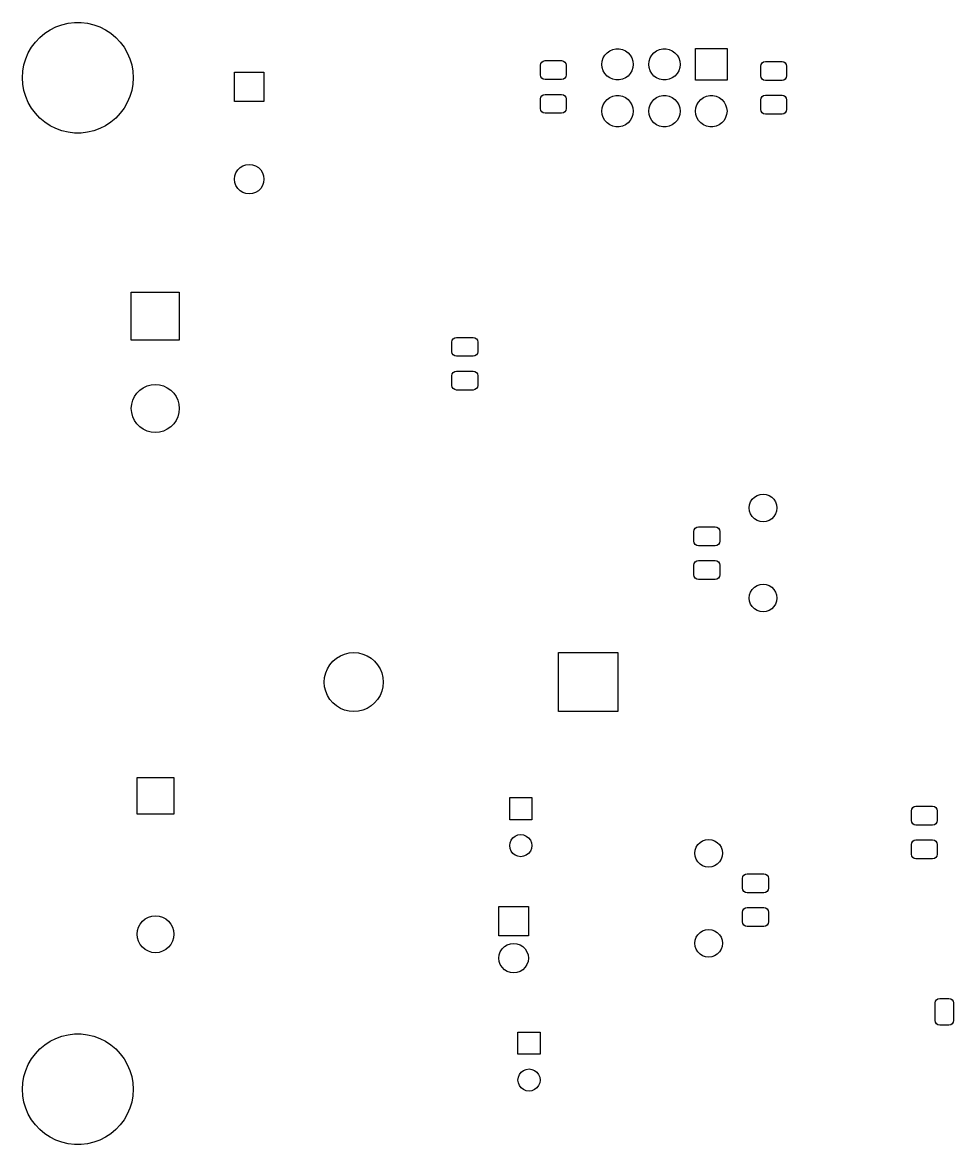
# Model space of a CAD drawing. Extents: x 44 to 145, y -86 to -26.
# Drawn here: x 44.1 to 94.5, y -86.4 to -25.6 of the extents above; entities that cross this region are included whole.
import ezdxf

# ---------------------------------------------------------------- set-up
doc = ezdxf.new("R2010")
doc.units = 0
doc.layers.add('BLACK', color=7, linetype='CONTINUOUS')

msp = doc.modelspace()

# ---------------------------------------------------------------- linework, layer by layer
at = {"layer": 'BLACK', "linetype": 'CONTINUOUS'}
for p, q in [((45.308524, -26.19363), (45.6, -26.001924)), ((45.6, -26.001924), (45.911761, -25.845352)), ((45.911761, -25.845352), (46.23959, -25.726031)), ((46.23959, -25.726031), (46.579055, -25.645577)), ((46.579055, -25.645577), (46.925566, -25.605076)), ((46.925566, -25.605076), (47.274434, -25.605076)), ((47.274434, -25.605076), (47.620945, -25.645577)), ((47.620945, -25.645577), (47.96041, -25.726031)), ((47.96041, -25.726031), (48.288239, -25.845352)), ((48.288239, -25.845352), (48.6, -26.001924)), ((48.6, -26.001924), (48.891476, -26.19363)), ((44.593537, -26.951473), (44.801867, -26.671637)), ((44.801867, -26.671637), (45.041275, -26.417879)), ((45.041275, -26.417879), (45.308524, -26.19363)), ((48.891476, -26.19363), (49.158725, -26.417879)), ((49.158725, -26.417879), (49.398133, -26.671637)), ((49.398133, -26.671637), (49.606463, -26.951473)), ((44.280922, -27.57394), (44.419102, -27.253602)), ((44.419102, -27.253602), (44.593537, -26.951473)), ((49.606463, -26.951473), (49.780898, -27.253602)), ((49.780898, -27.253602), (49.919078, -27.57394)), ((75.657336, -27.375383), (75.776239, -27.243327)), ((75.776239, -27.243327), (75.92, -27.138878)), ((75.92, -27.138878), (76.082336, -27.066602)), ((76.082336, -27.066602), (76.256151, -27.029656)), ((76.256151, -27.029656), (76.433849, -27.029656)), ((76.433849, -27.029656), (76.607664, -27.066602)), ((76.607664, -27.066602), (76.77, -27.138878)), ((76.77, -27.138878), (76.913761, -27.243327)), ((76.913761, -27.243327), (77.032664, -27.375383)), ((78.197336, -27.375383), (78.316239, -27.243327)), ((78.316239, -27.243327), (78.46, -27.138878)), ((78.46, -27.138878), (78.622336, -27.066602)), ((78.622336, -27.066602), (78.796151, -27.029656)), ((78.796151, -27.029656), (78.973849, -27.029656)), ((78.973849, -27.029656), (79.147664, -27.066602)), ((79.147664, -27.066602), (79.31, -27.138878)), ((79.31, -27.138878), (79.453761, -27.243327)), ((79.453761, -27.243327), (79.572664, -27.375383)), ((80.575, -28.725), (80.575, -27.025)), ((80.575, -27.025), (82.275, -27.025)), ((82.275, -27.025), (82.275, -28.725)), ((44.120285, -28.251721), (44.180865, -27.908152)), ((44.180865, -27.908152), (44.280922, -27.57394)), ((49.919078, -27.57394), (50.019135, -27.908152)), ((50.019135, -27.908152), (50.079715, -28.251721)), ((72.1648, -27.925), (72.18383, -27.829329)), ((72.1648, -28.45), (72.1648, -27.925)), ((72.18383, -27.829329), (72.238023, -27.748223)), ((72.238023, -27.748223), (72.319129, -27.69403)), ((72.319129, -27.69403), (72.4148, -27.675)), ((72.4148, -27.675), (73.3148, -27.675)), ((73.3148, -27.675), (73.410471, -27.69403)), ((73.410471, -27.69403), (73.491577, -27.748223)), ((73.491577, -27.748223), (73.54577, -27.829329)), ((73.54577, -27.829329), (73.5648, -27.925)), ((73.5648, -27.925), (73.5648, -28.45)), ((75.495, -27.875), (75.513575, -27.698275)), ((75.513575, -28.051725), (75.495, -27.875)), ((75.513575, -27.698275), (75.568486, -27.529274)), ((75.568486, -27.529274), (75.657336, -27.375383)), ((77.032664, -27.375383), (77.121514, -27.529274)), ((77.121514, -27.529274), (77.176425, -27.698275)), ((77.176425, -27.698275), (77.195, -27.875)), ((77.195, -27.875), (77.176425, -28.051725)), ((78.035, -27.875), (78.053575, -27.698275)), ((78.053575, -28.051725), (78.035, -27.875)), ((78.053575, -27.698275), (78.108486, -27.529274)), ((78.108486, -27.529274), (78.197336, -27.375383)), ((79.572664, -27.375383), (79.661514, -27.529274)), ((79.661514, -27.529274), (79.716425, -27.698275)), ((79.716425, -27.698275), (79.735, -27.875)), ((79.735, -27.875), (79.716425, -28.051725)), ((84.1064, -27.975), (84.12543, -27.879329)), ((84.12543, -27.879329), (84.179623, -27.798223)), ((84.179623, -27.798223), (84.260729, -27.74403)), ((84.260729, -27.74403), (84.3564, -27.725)), ((84.3564, -27.725), (85.2564, -27.725)), ((85.2564, -27.725), (85.352071, -27.74403)), ((85.352071, -27.74403), (85.433177, -27.798223)), ((85.433177, -27.798223), (85.48737, -27.879329)), ((85.48737, -27.879329), (85.5064, -27.975)), ((44.1, -28.6), (44.120285, -28.251721)), ((50.079715, -28.251721), (50.1, -28.6)), ((55.588, -29.893349), (55.588, -28.293349)), ((55.588, -28.293349), (57.188, -28.293349)), ((57.188, -28.293349), (57.188, -29.893349)), ((72.18383, -28.545671), (72.1648, -28.45)), ((72.238023, -28.626777), (72.18383, -28.545671)), ((73.54577, -28.545671), (73.491577, -28.626777)), ((73.5648, -28.45), (73.54577, -28.545671)), ((75.568486, -28.220726), (75.513575, -28.051725)), ((75.657336, -28.374617), (75.568486, -28.220726)), ((75.776239, -28.506673), (75.657336, -28.374617)), ((75.92, -28.611122), (75.776239, -28.506673)), ((76.913761, -28.506673), (76.77, -28.611122)), ((77.032664, -28.374617), (76.913761, -28.506673)), ((77.121514, -28.220726), (77.032664, -28.374617)), ((77.176425, -28.051725), (77.121514, -28.220726)), ((78.108486, -28.220726), (78.053575, -28.051725)), ((78.197336, -28.374617), (78.108486, -28.220726)), ((78.316239, -28.506673), (78.197336, -28.374617)), ((78.46, -28.611122), (78.316239, -28.506673)), ((79.453761, -28.506673), (79.31, -28.611122)), ((79.572664, -28.374617), (79.453761, -28.506673)), ((79.661514, -28.220726), (79.572664, -28.374617)), ((79.716425, -28.051725), (79.661514, -28.220726)), ((84.1064, -28.5), (84.1064, -27.975)), ((84.12543, -28.595671), (84.1064, -28.5)), ((85.5064, -28.5), (85.48737, -28.595671)), ((85.5064, -27.975), (85.5064, -28.5)), ((44.120285, -28.948279), (44.1, -28.6)), ((44.180865, -29.291848), (44.120285, -28.948279)), ((50.079715, -28.948279), (50.019135, -29.291848)), ((50.1, -28.6), (50.079715, -28.948279)), ((72.319129, -28.68097), (72.238023, -28.626777)), ((72.4148, -28.7), (72.319129, -28.68097)), ((73.3148, -28.7), (72.4148, -28.7)), ((73.410471, -28.68097), (73.3148, -28.7)), ((73.491577, -28.626777), (73.410471, -28.68097)), ((76.082336, -28.683398), (75.92, -28.611122)), ((76.256151, -28.720344), (76.082336, -28.683398)), ((76.433849, -28.720344), (76.256151, -28.720344)), ((76.607664, -28.683398), (76.433849, -28.720344)), ((76.77, -28.611122), (76.607664, -28.683398)), ((78.622336, -28.683398), (78.46, -28.611122)), ((78.796151, -28.720344), (78.622336, -28.683398)), ((78.973849, -28.720344), (78.796151, -28.720344)), ((79.147664, -28.683398), (78.973849, -28.720344)), ((79.31, -28.611122), (79.147664, -28.683398)), ((82.275, -28.725), (80.575, -28.725)), ((84.179623, -28.676777), (84.12543, -28.595671)), ((84.260729, -28.73097), (84.179623, -28.676777)), ((84.3564, -28.75), (84.260729, -28.73097)), ((85.2564, -28.75), (84.3564, -28.75)), ((85.352071, -28.73097), (85.2564, -28.75)), ((85.433177, -28.676777), (85.352071, -28.73097)), ((85.48737, -28.595671), (85.433177, -28.676777)), ((44.280922, -29.62606), (44.180865, -29.291848)), ((44.419102, -29.946398), (44.280922, -29.62606)), ((49.919078, -29.62606), (49.780898, -29.946398)), ((50.019135, -29.291848), (49.919078, -29.62606)), ((72.1648, -29.75), (72.18383, -29.654329)), ((72.1648, -30.275), (72.1648, -29.75)), ((72.18383, -29.654329), (72.238023, -29.573223)), ((72.238023, -29.573223), (72.319129, -29.51903)), ((72.319129, -29.51903), (72.4148, -29.5)), ((72.4148, -29.5), (73.3148, -29.5)), ((73.3148, -29.5), (73.410471, -29.51903)), ((73.410471, -29.51903), (73.491577, -29.573223)), ((73.491577, -29.573223), (73.54577, -29.654329)), ((73.54577, -29.654329), (73.5648, -29.75)), ((73.5648, -29.75), (73.5648, -30.275)), ((75.657336, -29.915383), (75.776239, -29.783327)), ((75.776239, -29.783327), (75.92, -29.678878)), ((75.92, -29.678878), (76.082336, -29.606602)), ((76.082336, -29.606602), (76.256151, -29.569656)), ((76.256151, -29.569656), (76.433849, -29.569656)), ((76.433849, -29.569656), (76.607664, -29.606602)), ((76.607664, -29.606602), (76.77, -29.678878)), ((76.77, -29.678878), (76.913761, -29.783327)), ((76.913761, -29.783327), (77.032664, -29.915383)), ((78.197336, -29.915383), (78.316239, -29.783327)), ((78.316239, -29.783327), (78.46, -29.678878)), ((78.46, -29.678878), (78.622336, -29.606602)), ((78.622336, -29.606602), (78.796151, -29.569656)), ((78.796151, -29.569656), (78.973849, -29.569656)), ((78.973849, -29.569656), (79.147664, -29.606602)), ((79.147664, -29.606602), (79.31, -29.678878)), ((79.31, -29.678878), (79.453761, -29.783327)), ((79.453761, -29.783327), (79.572664, -29.915383)), ((80.737336, -29.915383), (80.856239, -29.783327)), ((80.856239, -29.783327), (81, -29.678878)), ((81, -29.678878), (81.162336, -29.606602)), ((81.162336, -29.606602), (81.336151, -29.569656)), ((81.336151, -29.569656), (81.513849, -29.569656)), ((81.513849, -29.569656), (81.687664, -29.606602)), ((81.687664, -29.606602), (81.85, -29.678878)), ((81.85, -29.678878), (81.993761, -29.783327)), ((81.993761, -29.783327), (82.112664, -29.915383)), ((84.1064, -29.8), (84.12543, -29.704329)), ((84.12543, -29.704329), (84.179623, -29.623223)), ((84.179623, -29.623223), (84.260729, -29.56903)), ((84.260729, -29.56903), (84.3564, -29.55)), ((84.3564, -29.55), (85.2564, -29.55)), ((85.2564, -29.55), (85.352071, -29.56903)), ((85.352071, -29.56903), (85.433177, -29.623223)), ((85.433177, -29.623223), (85.48737, -29.704329)), ((85.48737, -29.704329), (85.5064, -29.8)), ((44.593537, -30.248527), (44.419102, -29.946398)), ((44.801867, -30.528363), (44.593537, -30.248527)), ((49.606463, -30.248527), (49.398133, -30.528363)), ((49.780898, -29.946398), (49.606463, -30.248527)), ((57.188, -29.893349), (55.588, -29.893349)), ((72.18383, -30.370671), (72.1648, -30.275)), ((72.238023, -30.451777), (72.18383, -30.370671)), ((73.54577, -30.370671), (73.491577, -30.451777)), ((73.5648, -30.275), (73.54577, -30.370671)), ((75.495, -30.415), (75.513575, -30.238275)), ((75.513575, -30.238275), (75.568486, -30.069274)), ((75.568486, -30.069274), (75.657336, -29.915383)), ((77.032664, -29.915383), (77.121514, -30.069274)), ((77.121514, -30.069274), (77.176425, -30.238275)), ((77.176425, -30.238275), (77.195, -30.415)), ((78.035, -30.415), (78.053575, -30.238275)), ((78.053575, -30.238275), (78.108486, -30.069274)), ((78.108486, -30.069274), (78.197336, -29.915383)), ((79.572664, -29.915383), (79.661514, -30.069274)), ((79.661514, -30.069274), (79.716425, -30.238275)), ((79.716425, -30.238275), (79.735, -30.415)), ((80.575, -30.415), (80.593575, -30.238275)), ((80.593575, -30.238275), (80.648486, -30.069274)), ((80.648486, -30.069274), (80.737336, -29.915383)), ((82.112664, -29.915383), (82.201514, -30.069274)), ((82.201514, -30.069274), (82.256425, -30.238275)), ((82.256425, -30.238275), (82.275, -30.415)), ((84.1064, -30.325), (84.1064, -29.8)), ((84.12543, -30.420671), (84.1064, -30.325)), ((85.5064, -30.325), (85.48737, -30.420671)), ((85.5064, -29.8), (85.5064, -30.325)), ((45.041275, -30.782121), (44.801867, -30.528363)), ((45.308524, -31.00637), (45.041275, -30.782121)), ((49.158725, -30.782121), (48.891476, -31.00637)), ((49.398133, -30.528363), (49.158725, -30.782121)), ((72.319129, -30.50597), (72.238023, -30.451777)), ((72.4148, -30.525), (72.319129, -30.50597)), ((73.3148, -30.525), (72.4148, -30.525)), ((73.410471, -30.50597), (73.3148, -30.525)), ((73.491577, -30.451777), (73.410471, -30.50597)), ((75.513575, -30.591725), (75.495, -30.415)), ((75.568486, -30.760726), (75.513575, -30.591725)), ((75.657336, -30.914617), (75.568486, -30.760726)), ((75.776239, -31.046673), (75.657336, -30.914617)), ((77.032664, -30.914617), (76.913761, -31.046673)), ((77.121514, -30.760726), (77.032664, -30.914617)), ((77.176425, -30.591725), (77.121514, -30.760726)), ((77.195, -30.415), (77.176425, -30.591725)), ((78.053575, -30.591725), (78.035, -30.415)), ((78.108486, -30.760726), (78.053575, -30.591725)), ((78.197336, -30.914617), (78.108486, -30.760726)), ((78.316239, -31.046673), (78.197336, -30.914617)), ((79.572664, -30.914617), (79.453761, -31.046673)), ((79.661514, -30.760726), (79.572664, -30.914617)), ((79.716425, -30.591725), (79.661514, -30.760726)), ((79.735, -30.415), (79.716425, -30.591725)), ((80.593575, -30.591725), (80.575, -30.415)), ((80.648486, -30.760726), (80.593575, -30.591725)), ((80.737336, -30.914617), (80.648486, -30.760726)), ((80.856239, -31.046673), (80.737336, -30.914617)), ((82.112664, -30.914617), (81.993761, -31.046673)), ((82.201514, -30.760726), (82.112664, -30.914617)), ((82.256425, -30.591725), (82.201514, -30.760726)), ((82.275, -30.415), (82.256425, -30.591725)), ((84.179623, -30.501777), (84.12543, -30.420671)), ((84.260729, -30.55597), (84.179623, -30.501777)), ((84.3564, -30.575), (84.260729, -30.55597)), ((85.2564, -30.575), (84.3564, -30.575)), ((85.352071, -30.55597), (85.2564, -30.575)), ((85.433177, -30.501777), (85.352071, -30.55597)), ((85.48737, -30.420671), (85.433177, -30.501777)), ((45.6, -31.198076), (45.308524, -31.00637)), ((45.911761, -31.354648), (45.6, -31.198076)), ((46.23959, -31.473969), (45.911761, -31.354648)), ((46.579055, -31.554423), (46.23959, -31.473969)), ((46.925566, -31.594924), (46.579055, -31.554423)), ((47.274434, -31.594924), (46.925566, -31.594924)), ((47.620945, -31.554423), (47.274434, -31.594924)), ((47.96041, -31.473969), (47.620945, -31.554423)), ((48.288239, -31.354648), (47.96041, -31.473969)), ((48.6, -31.198076), (48.288239, -31.354648)), ((48.891476, -31.00637), (48.6, -31.198076)), ((75.92, -31.151122), (75.776239, -31.046673)), ((76.082336, -31.223398), (75.92, -31.151122)), ((76.256151, -31.260344), (76.082336, -31.223398)), ((76.433849, -31.260344), (76.256151, -31.260344)), ((76.607664, -31.223398), (76.433849, -31.260344)), ((76.77, -31.151122), (76.607664, -31.223398)), ((76.913761, -31.046673), (76.77, -31.151122)), ((78.46, -31.151122), (78.316239, -31.046673)), ((78.622336, -31.223398), (78.46, -31.151122)), ((78.796151, -31.260344), (78.622336, -31.223398)), ((78.973849, -31.260344), (78.796151, -31.260344)), ((79.147664, -31.223398), (78.973849, -31.260344)), ((79.31, -31.151122), (79.147664, -31.223398)), ((79.453761, -31.046673), (79.31, -31.151122)), ((81, -31.151122), (80.856239, -31.046673)), ((81.162336, -31.223398), (81, -31.151122)), ((81.336151, -31.260344), (81.162336, -31.223398)), ((81.513849, -31.260344), (81.336151, -31.260344)), ((81.687664, -31.223398), (81.513849, -31.260344)), ((81.85, -31.151122), (81.687664, -31.223398)), ((81.993761, -31.046673), (81.85, -31.151122)), ((55.889208, -33.467884), (56.040893, -33.372574)), ((56.040893, -33.372574), (56.209983, -33.313407)), ((56.209983, -33.313407), (56.388, -33.293349)), ((56.388, -33.293349), (56.566017, -33.313407)), ((56.566017, -33.313407), (56.735107, -33.372574)), ((56.735107, -33.372574), (56.886792, -33.467884)), ((55.588, -34.093349), (55.608058, -33.915332)), ((55.608058, -33.915332), (55.667225, -33.746242)), ((55.667225, -33.746242), (55.762535, -33.594557)), ((55.762535, -33.594557), (55.889208, -33.467884)), ((56.886792, -33.467884), (57.013465, -33.594557)), ((57.013465, -33.594557), (57.108775, -33.746242)), ((57.108775, -33.746242), (57.167942, -33.915332)), ((57.167942, -33.915332), (57.188, -34.093349)), ((55.608058, -34.271366), (55.588, -34.093349)), ((55.667225, -34.440456), (55.608058, -34.271366)), ((55.762535, -34.592141), (55.667225, -34.440456)), ((55.889208, -34.718814), (55.762535, -34.592141)), ((57.013465, -34.592141), (56.886792, -34.718814)), ((57.108775, -34.440456), (57.013465, -34.592141)), ((57.167942, -34.271366), (57.108775, -34.440456)), ((57.188, -34.093349), (57.167942, -34.271366)), ((56.040893, -34.814124), (55.889208, -34.718814)), ((56.209983, -34.873291), (56.040893, -34.814124)), ((56.388, -34.893349), (56.209983, -34.873291)), ((56.566017, -34.873291), (56.388, -34.893349)), ((56.735107, -34.814124), (56.566017, -34.873291)), ((56.886792, -34.718814), (56.735107, -34.814124)), ((50, -42.818651), (50, -40.218651)), ((50, -40.218651), (52.6, -40.218651)), ((52.6, -40.218651), (52.6, -42.818651)), ((52.6, -42.818651), (50, -42.818651)), ((67.372, -42.9175), (67.39103, -42.821829)), ((67.372, -43.4425), (67.372, -42.9175)), ((67.39103, -42.821829), (67.445223, -42.740723)), ((67.445223, -42.740723), (67.526329, -42.68653)), ((67.526329, -42.68653), (67.622, -42.6675)), ((67.622, -42.6675), (68.522, -42.6675)), ((68.522, -42.6675), (68.617671, -42.68653)), ((68.617671, -42.68653), (68.698777, -42.740723)), ((68.698777, -42.740723), (68.75297, -42.821829)), ((68.75297, -42.821829), (68.772, -42.9175)), ((68.772, -42.9175), (68.772, -43.4425)), ((67.39103, -43.538171), (67.372, -43.4425)), ((67.445223, -43.619277), (67.39103, -43.538171)), ((67.526329, -43.67347), (67.445223, -43.619277)), ((67.622, -43.6925), (67.526329, -43.67347)), ((68.522, -43.6925), (67.622, -43.6925)), ((68.617671, -43.67347), (68.522, -43.6925)), ((68.698777, -43.619277), (68.617671, -43.67347)), ((68.75297, -43.538171), (68.698777, -43.619277)), ((68.772, -43.4425), (68.75297, -43.538171)), ((67.372, -44.7425), (67.39103, -44.646829)), ((67.372, -45.2675), (67.372, -44.7425)), ((67.39103, -44.646829), (67.445223, -44.565723)), ((67.445223, -44.565723), (67.526329, -44.51153)), ((67.526329, -44.51153), (67.622, -44.4925)), ((67.622, -44.4925), (68.522, -44.4925)), ((68.522, -44.4925), (68.617671, -44.51153)), ((68.617671, -44.51153), (68.698777, -44.565723)), ((68.698777, -44.565723), (68.75297, -44.646829)), ((68.75297, -44.646829), (68.772, -44.7425)), ((68.772, -44.7425), (68.772, -45.2675)), ((50.304142, -45.683027), (50.464376, -45.522793)), ((50.464376, -45.522793), (50.65, -45.392818)), ((50.65, -45.392818), (50.855374, -45.297051)), ((50.855374, -45.297051), (51.074257, -45.238401)), ((51.074257, -45.238401), (51.3, -45.218651)), ((51.3, -45.218651), (51.525743, -45.238401)), ((51.525743, -45.238401), (51.744626, -45.297051)), ((51.744626, -45.297051), (51.95, -45.392818)), ((51.95, -45.392818), (52.135624, -45.522793)), ((52.135624, -45.522793), (52.295858, -45.683027)), ((67.39103, -45.363171), (67.372, -45.2675)), ((67.445223, -45.444277), (67.39103, -45.363171)), ((67.526329, -45.49847), (67.445223, -45.444277)), ((67.622, -45.5175), (67.526329, -45.49847)), ((68.522, -45.5175), (67.622, -45.5175)), ((68.617671, -45.49847), (68.522, -45.5175)), ((68.698777, -45.444277), (68.617671, -45.49847)), ((68.75297, -45.363171), (68.698777, -45.444277)), ((68.772, -45.2675), (68.75297, -45.363171)), ((50.01975, -46.292908), (50.0784, -46.074025)), ((50.0784, -46.074025), (50.174167, -45.868651)), ((50.174167, -45.868651), (50.304142, -45.683027)), ((52.295858, -45.683027), (52.425833, -45.868651)), ((52.425833, -45.868651), (52.5216, -46.074025)), ((52.5216, -46.074025), (52.58025, -46.292908)), ((50, -46.518651), (50.01975, -46.292908)), ((50.01975, -46.744394), (50, -46.518651)), ((50.0784, -46.963277), (50.01975, -46.744394)), ((52.58025, -46.744394), (52.5216, -46.963277)), ((52.58025, -46.292908), (52.6, -46.518651)), ((52.6, -46.518651), (52.58025, -46.744394)), ((50.174167, -47.168651), (50.0784, -46.963277)), ((50.304142, -47.354275), (50.174167, -47.168651)), ((50.464376, -47.514509), (50.304142, -47.354275)), ((52.295858, -47.354275), (52.135624, -47.514509)), ((52.425833, -47.168651), (52.295858, -47.354275)), ((52.5216, -46.963277), (52.425833, -47.168651)), ((50.65, -47.644484), (50.464376, -47.514509)), ((50.855374, -47.740251), (50.65, -47.644484)), ((51.074257, -47.798901), (50.855374, -47.740251)), ((51.3, -47.818651), (51.074257, -47.798901)), ((51.525743, -47.798901), (51.3, -47.818651)), ((51.744626, -47.740251), (51.525743, -47.798901)), ((51.95, -47.644484), (51.744626, -47.740251)), ((52.135624, -47.514509), (51.95, -47.644484)), ((83.498304, -51.739109), (83.553773, -51.580587)), ((83.553773, -51.580587), (83.643126, -51.438383)), ((83.643126, -51.438383), (83.761883, -51.319626)), ((83.761883, -51.319626), (83.904087, -51.230273)), ((83.904087, -51.230273), (84.062609, -51.174804)), ((84.062609, -51.174804), (84.2295, -51.156)), ((84.2295, -51.156), (84.396391, -51.174804)), ((84.396391, -51.174804), (84.554913, -51.230273)), ((84.554913, -51.230273), (84.697117, -51.319626)), ((84.697117, -51.319626), (84.815874, -51.438383)), ((84.815874, -51.438383), (84.905227, -51.580587)), ((84.905227, -51.580587), (84.960696, -51.739109)), ((83.4795, -51.906), (83.498304, -51.739109)), ((83.498304, -52.072891), (83.4795, -51.906)), ((83.553773, -52.231413), (83.498304, -52.072891)), ((83.643126, -52.373617), (83.553773, -52.231413)), ((84.905227, -52.231413), (84.815874, -52.373617)), ((84.960696, -52.072891), (84.905227, -52.231413)), ((84.960696, -51.739109), (84.9795, -51.906)), ((84.9795, -51.906), (84.960696, -52.072891)), ((83.761883, -52.492374), (83.643126, -52.373617)), ((83.904087, -52.581727), (83.761883, -52.492374)), ((84.062609, -52.637196), (83.904087, -52.581727)), ((84.2295, -52.656), (84.062609, -52.637196)), ((84.396391, -52.637196), (84.2295, -52.656)), ((84.554913, -52.581727), (84.396391, -52.637196)), ((84.697117, -52.492374), (84.554913, -52.581727)), ((84.815874, -52.373617), (84.697117, -52.492374)), ((80.4815, -53.181), (80.50053, -53.085329)), ((80.4815, -53.706), (80.4815, -53.181)), ((80.50053, -53.085329), (80.554723, -53.004223)), ((80.554723, -53.004223), (80.635829, -52.95003)), ((80.635829, -52.95003), (80.7315, -52.931)), ((80.7315, -52.931), (81.6315, -52.931)), ((81.6315, -52.931), (81.727171, -52.95003)), ((81.727171, -52.95003), (81.808277, -53.004223)), ((81.808277, -53.004223), (81.86247, -53.085329)), ((81.86247, -53.085329), (81.8815, -53.181)), ((81.8815, -53.181), (81.8815, -53.706)), ((80.50053, -53.801671), (80.4815, -53.706)), ((80.554723, -53.882777), (80.50053, -53.801671)), ((80.635829, -53.93697), (80.554723, -53.882777)), ((80.7315, -53.956), (80.635829, -53.93697)), ((81.6315, -53.956), (80.7315, -53.956)), ((81.727171, -53.93697), (81.6315, -53.956)), ((81.808277, -53.882777), (81.727171, -53.93697)), ((81.86247, -53.801671), (81.808277, -53.882777)), ((81.8815, -53.706), (81.86247, -53.801671)), ((80.4815, -55.006), (80.50053, -54.910329)), ((80.4815, -55.531), (80.4815, -55.006)), ((80.50053, -54.910329), (80.554723, -54.829223)), ((80.554723, -54.829223), (80.635829, -54.77503)), ((80.635829, -54.77503), (80.7315, -54.756)), ((80.7315, -54.756), (81.6315, -54.756)), ((81.6315, -54.756), (81.727171, -54.77503)), ((81.727171, -54.77503), (81.808277, -54.829223)), ((81.808277, -54.829223), (81.86247, -54.910329)), ((81.86247, -54.910329), (81.8815, -55.006)), ((81.8815, -55.006), (81.8815, -55.531)), ((80.50053, -55.626671), (80.4815, -55.531)), ((80.554723, -55.707777), (80.50053, -55.626671)), ((80.635829, -55.76197), (80.554723, -55.707777)), ((80.7315, -55.781), (80.635829, -55.76197)), ((81.6315, -55.781), (80.7315, -55.781)), ((81.727171, -55.76197), (81.6315, -55.781)), ((81.808277, -55.707777), (81.727171, -55.76197)), ((81.86247, -55.626671), (81.808277, -55.707777)), ((81.8815, -55.531), (81.86247, -55.626671)), ((83.498304, -56.619109), (83.553773, -56.460587)), ((83.553773, -56.460587), (83.643126, -56.318383)), ((83.643126, -56.318383), (83.761883, -56.199626)), ((83.761883, -56.199626), (83.904087, -56.110273)), ((83.904087, -56.110273), (84.062609, -56.054804)), ((84.062609, -56.054804), (84.2295, -56.036)), ((84.2295, -56.036), (84.396391, -56.054804)), ((84.396391, -56.054804), (84.554913, -56.110273)), ((84.554913, -56.110273), (84.697117, -56.199626)), ((84.697117, -56.199626), (84.815874, -56.318383)), ((84.815874, -56.318383), (84.905227, -56.460587)), ((84.905227, -56.460587), (84.960696, -56.619109)), ((83.4795, -56.786), (83.498304, -56.619109)), ((83.498304, -56.952891), (83.4795, -56.786)), ((83.553773, -57.111413), (83.498304, -56.952891)), ((83.643126, -57.253617), (83.553773, -57.111413)), ((84.905227, -57.111413), (84.815874, -57.253617)), ((84.960696, -56.952891), (84.905227, -57.111413)), ((84.960696, -56.619109), (84.9795, -56.786)), ((84.9795, -56.786), (84.960696, -56.952891)), ((83.761883, -57.372374), (83.643126, -57.253617)), ((83.904087, -57.461727), (83.761883, -57.372374)), ((84.062609, -57.517196), (83.904087, -57.461727)), ((84.2295, -57.536), (84.062609, -57.517196)), ((84.396391, -57.517196), (84.2295, -57.536)), ((84.554913, -57.461727), (84.396391, -57.517196)), ((84.697117, -57.372374), (84.554913, -57.461727)), ((84.815874, -57.253617), (84.697117, -57.372374)), ((60.920829, -60.209629), (61.111744, -60.046573)), ((61.111744, -60.046573), (61.325815, -59.91539)), ((61.325815, -59.91539), (61.557773, -59.81931)), ((61.557773, -59.81931), (61.801905, -59.760699)), ((61.801905, -59.760699), (62.0522, -59.741)), ((62.0522, -59.741), (62.302495, -59.760699)), ((62.302495, -59.760699), (62.546627, -59.81931)), ((62.546627, -59.81931), (62.778585, -59.91539)), ((62.778585, -59.91539), (62.992656, -60.046573)), ((62.992656, -60.046573), (63.183571, -60.209629)), ((73.1522, -62.941), (73.1522, -59.741)), ((73.1522, -59.741), (76.3522, -59.741)), ((76.3522, -59.741), (76.3522, -62.941)), ((60.53051, -60.846573), (60.62659, -60.614615)), ((60.62659, -60.614615), (60.757773, -60.400544)), ((60.757773, -60.400544), (60.920829, -60.209629)), ((63.183571, -60.209629), (63.346627, -60.400544)), ((63.346627, -60.400544), (63.47781, -60.614615)), ((63.47781, -60.614615), (63.57389, -60.846573)), ((60.4522, -61.341), (60.471899, -61.090705)), ((60.471899, -61.591295), (60.4522, -61.341)), ((60.471899, -61.090705), (60.53051, -60.846573)), ((63.57389, -60.846573), (63.632501, -61.090705)), ((63.632501, -61.090705), (63.6522, -61.341)), ((63.6522, -61.341), (63.632501, -61.591295)), ((60.53051, -61.835427), (60.471899, -61.591295)), ((60.62659, -62.067385), (60.53051, -61.835427)), ((63.57389, -61.835427), (63.47781, -62.067385)), ((63.632501, -61.591295), (63.57389, -61.835427)), ((60.757773, -62.281456), (60.62659, -62.067385)), ((60.920829, -62.472371), (60.757773, -62.281456)), ((61.111744, -62.635427), (60.920829, -62.472371)), ((63.183571, -62.472371), (62.992656, -62.635427)), ((63.346627, -62.281456), (63.183571, -62.472371)), ((63.47781, -62.067385), (63.346627, -62.281456)), ((61.325815, -62.76661), (61.111744, -62.635427)), ((61.557773, -62.86269), (61.325815, -62.76661)), ((61.801905, -62.921301), (61.557773, -62.86269)), ((62.0522, -62.941), (61.801905, -62.921301)), ((62.302495, -62.921301), (62.0522, -62.941)), ((62.546627, -62.86269), (62.302495, -62.921301)), ((62.778585, -62.76661), (62.546627, -62.86269)), ((62.992656, -62.635427), (62.778585, -62.76661)), ((76.3522, -62.941), (73.1522, -62.941)), ((50.308, -68.502323), (50.308, -66.502323)), ((50.308, -66.502323), (52.308, -66.502323)), ((52.308, -66.502323), (52.308, -68.502323)), ((70.5, -68.8), (70.5, -67.6)), ((70.5, -67.6), (71.7, -67.6)), ((71.7, -67.6), (71.7, -68.8)), ((92.418329, -68.08653), (92.514, -68.0675)), ((92.514, -68.0675), (93.414, -68.0675)), ((93.414, -68.0675), (93.509671, -68.08653)), ((52.308, -68.502323), (50.308, -68.502323)), ((92.264, -68.3175), (92.28303, -68.221829)), ((92.264, -68.8425), (92.264, -68.3175)), ((92.28303, -68.221829), (92.337223, -68.140723)), ((92.337223, -68.140723), (92.418329, -68.08653)), ((93.509671, -68.08653), (93.590777, -68.140723)), ((93.590777, -68.140723), (93.64497, -68.221829)), ((93.64497, -68.221829), (93.664, -68.3175)), ((93.664, -68.3175), (93.664, -68.8425)), ((71.7, -68.8), (70.5, -68.8)), ((92.28303, -68.938171), (92.264, -68.8425)), ((92.337223, -69.019277), (92.28303, -68.938171)), ((92.418329, -69.07347), (92.337223, -69.019277)), ((92.514, -69.0925), (92.418329, -69.07347)), ((93.414, -69.0925), (92.514, -69.0925)), ((93.509671, -69.07347), (93.414, -69.0925)), ((93.590777, -69.019277), (93.509671, -69.07347)), ((93.64497, -68.938171), (93.590777, -69.019277)), ((93.664, -68.8425), (93.64497, -68.938171)), ((70.520445, -70.044709), (70.580385, -69.9)), ((70.580385, -69.9), (70.675736, -69.775736)), ((70.675736, -69.775736), (70.8, -69.680385)), ((70.8, -69.680385), (70.944709, -69.620445)), ((70.944709, -69.620445), (71.1, -69.6)), ((71.1, -69.6), (71.255291, -69.620445)), ((71.255291, -69.620445), (71.4, -69.680385)), ((71.4, -69.680385), (71.524264, -69.775736)), ((71.524264, -69.775736), (71.619615, -69.9)), ((71.619615, -69.9), (71.679555, -70.044709)), ((80.954587, -69.936273), (81.113109, -69.880804)), ((81.113109, -69.880804), (81.28, -69.862)), ((81.28, -69.862), (81.446891, -69.880804)), ((81.446891, -69.880804), (81.605413, -69.936273)), ((92.418329, -69.91153), (92.514, -69.8925)), ((92.514, -69.8925), (93.414, -69.8925)), ((93.414, -69.8925), (93.509671, -69.91153)), ((70.5, -70.2), (70.520445, -70.044709)), ((70.520445, -70.355291), (70.5, -70.2)), ((70.580385, -70.5), (70.520445, -70.355291)), ((70.675736, -70.624264), (70.580385, -70.5)), ((71.619615, -70.5), (71.524264, -70.624264)), ((71.679555, -70.355291), (71.619615, -70.5)), ((71.679555, -70.044709), (71.7, -70.2)), ((71.7, -70.2), (71.679555, -70.355291)), ((80.53, -70.612), (80.548804, -70.445109)), ((80.548804, -70.445109), (80.604273, -70.286587)), ((80.604273, -70.286587), (80.693626, -70.144383)), ((80.693626, -70.144383), (80.812383, -70.025626)), ((80.812383, -70.025626), (80.954587, -69.936273)), ((81.605413, -69.936273), (81.747617, -70.025626)), ((81.747617, -70.025626), (81.866374, -70.144383)), ((81.866374, -70.144383), (81.955727, -70.286587)), ((81.955727, -70.286587), (82.011196, -70.445109)), ((82.011196, -70.445109), (82.03, -70.612)), ((92.264, -70.1425), (92.28303, -70.046829)), ((92.264, -70.6675), (92.264, -70.1425)), ((92.28303, -70.046829), (92.337223, -69.965723)), ((92.337223, -69.965723), (92.418329, -69.91153)), ((93.509671, -69.91153), (93.590777, -69.965723)), ((93.590777, -69.965723), (93.64497, -70.046829)), ((93.64497, -70.046829), (93.664, -70.1425)), ((93.664, -70.1425), (93.664, -70.6675)), ((70.8, -70.719615), (70.675736, -70.624264)), ((70.944709, -70.779555), (70.8, -70.719615)), ((71.1, -70.8), (70.944709, -70.779555)), ((71.255291, -70.779555), (71.1, -70.8)), ((71.4, -70.719615), (71.255291, -70.779555)), ((71.524264, -70.624264), (71.4, -70.719615)), ((80.548804, -70.778891), (80.53, -70.612)), ((80.604273, -70.937413), (80.548804, -70.778891)), ((80.693626, -71.079617), (80.604273, -70.937413)), ((80.812383, -71.198374), (80.693626, -71.079617)), ((81.866374, -71.079617), (81.747617, -71.198374)), ((81.955727, -70.937413), (81.866374, -71.079617)), ((82.011196, -70.778891), (81.955727, -70.937413)), ((82.03, -70.612), (82.011196, -70.778891)), ((92.28303, -70.763171), (92.264, -70.6675)), ((92.337223, -70.844277), (92.28303, -70.763171)), ((92.418329, -70.89847), (92.337223, -70.844277)), ((92.514, -70.9175), (92.418329, -70.89847)), ((93.414, -70.9175), (92.514, -70.9175)), ((93.509671, -70.89847), (93.414, -70.9175)), ((93.590777, -70.844277), (93.509671, -70.89847)), ((93.64497, -70.763171), (93.590777, -70.844277)), ((93.664, -70.6675), (93.64497, -70.763171)), ((80.954587, -71.287727), (80.812383, -71.198374)), ((81.113109, -71.343196), (80.954587, -71.287727)), ((81.28, -71.362), (81.113109, -71.343196)), ((81.446891, -71.343196), (81.28, -71.362)), ((81.605413, -71.287727), (81.446891, -71.343196)), ((81.747617, -71.198374), (81.605413, -71.287727)), ((83.274329, -71.74603), (83.37, -71.727)), ((83.37, -71.727), (84.27, -71.727)), ((84.27, -71.727), (84.365671, -71.74603)), ((83.12, -71.977), (83.13903, -71.881329)), ((83.12, -72.502), (83.12, -71.977)), ((83.13903, -71.881329), (83.193223, -71.800223)), ((83.193223, -71.800223), (83.274329, -71.74603)), ((84.365671, -71.74603), (84.446777, -71.800223)), ((84.446777, -71.800223), (84.50097, -71.881329)), ((84.50097, -71.881329), (84.52, -71.977)), ((84.52, -71.977), (84.52, -72.502)), ((83.13903, -72.597671), (83.12, -72.502)), ((83.193223, -72.678777), (83.13903, -72.597671)), ((83.274329, -72.73297), (83.193223, -72.678777)), ((83.37, -72.752), (83.274329, -72.73297)), ((84.27, -72.752), (83.37, -72.752)), ((84.365671, -72.73297), (84.27, -72.752)), ((84.446777, -72.678777), (84.365671, -72.73297)), ((84.50097, -72.597671), (84.446777, -72.678777)), ((84.52, -72.502), (84.50097, -72.597671)), ((69.9136, -75.095), (69.9136, -73.495)), ((69.9136, -73.495), (71.5136, -73.495)), ((71.5136, -73.495), (71.5136, -75.095)), ((83.274329, -73.57103), (83.37, -73.552)), ((83.37, -73.552), (84.27, -73.552)), ((84.27, -73.552), (84.365671, -73.57103)), ((50.75243, -74.170853), (50.925317, -74.078443)), ((50.925317, -74.078443), (51.11291, -74.021538)), ((51.11291, -74.021538), (51.308, -74.002323)), ((51.308, -74.002323), (51.50309, -74.021538)), ((51.50309, -74.021538), (51.690683, -74.078443)), ((51.690683, -74.078443), (51.86357, -74.170853)), ((83.12, -73.802), (83.13903, -73.706329)), ((83.12, -74.327), (83.12, -73.802)), ((83.13903, -73.706329), (83.193223, -73.625223)), ((83.193223, -73.625223), (83.274329, -73.57103)), ((84.365671, -73.57103), (84.446777, -73.625223)), ((84.446777, -73.625223), (84.50097, -73.706329)), ((84.50097, -73.706329), (84.52, -73.802)), ((84.52, -73.802), (84.52, -74.327)), ((50.327215, -74.807233), (50.38412, -74.61964)), ((50.38412, -74.61964), (50.47653, -74.446753)), ((50.47653, -74.446753), (50.600893, -74.295216)), ((50.600893, -74.295216), (50.75243, -74.170853)), ((51.86357, -74.170853), (52.015107, -74.295216)), ((52.015107, -74.295216), (52.13947, -74.446753)), ((52.13947, -74.446753), (52.23188, -74.61964)), ((52.23188, -74.61964), (52.288785, -74.807233)), ((80.954587, -74.816273), (81.113109, -74.760804)), ((81.113109, -74.760804), (81.28, -74.742)), ((81.28, -74.742), (81.446891, -74.760804)), ((81.446891, -74.760804), (81.605413, -74.816273)), ((83.13903, -74.422671), (83.12, -74.327)), ((83.193223, -74.503777), (83.13903, -74.422671)), ((83.274329, -74.55797), (83.193223, -74.503777)), ((83.37, -74.577), (83.274329, -74.55797)), ((84.27, -74.577), (83.37, -74.577)), ((84.365671, -74.55797), (84.27, -74.577)), ((84.446777, -74.503777), (84.365671, -74.55797)), ((84.50097, -74.422671), (84.446777, -74.503777)), ((84.52, -74.327), (84.50097, -74.422671)), ((50.308, -75.002323), (50.327215, -74.807233)), ((50.327215, -75.197413), (50.308, -75.002323)), ((50.38412, -75.385006), (50.327215, -75.197413)), ((52.288785, -75.197413), (52.23188, -75.385006)), ((52.288785, -74.807233), (52.308, -75.002323)), ((52.308, -75.002323), (52.288785, -75.197413)), ((71.5136, -75.095), (69.9136, -75.095)), ((80.53, -75.492), (80.548804, -75.325109)), ((80.548804, -75.325109), (80.604273, -75.166587)), ((80.604273, -75.166587), (80.693626, -75.024383)), ((80.693626, -75.024383), (80.812383, -74.905626)), ((80.812383, -74.905626), (80.954587, -74.816273)), ((81.605413, -74.816273), (81.747617, -74.905626)), ((81.747617, -74.905626), (81.866374, -75.024383)), ((81.866374, -75.024383), (81.955727, -75.166587)), ((81.955727, -75.166587), (82.011196, -75.325109)), ((82.011196, -75.325109), (82.03, -75.492)), ((50.47653, -75.557893), (50.38412, -75.385006)), ((50.600893, -75.70943), (50.47653, -75.557893)), ((50.75243, -75.833793), (50.600893, -75.70943)), ((50.925317, -75.926203), (50.75243, -75.833793)), ((51.11291, -75.983108), (50.925317, -75.926203)), ((51.308, -76.002323), (51.11291, -75.983108)), ((51.50309, -75.983108), (51.308, -76.002323)), ((51.690683, -75.926203), (51.50309, -75.983108)), ((51.86357, -75.833793), (51.690683, -75.926203)), ((52.015107, -75.70943), (51.86357, -75.833793)), ((52.13947, -75.557893), (52.015107, -75.70943)), ((52.23188, -75.385006), (52.13947, -75.557893)), ((69.933658, -76.116983), (69.992825, -75.947893)), ((69.992825, -75.947893), (70.088135, -75.796208)), ((70.088135, -75.796208), (70.214808, -75.669535)), ((70.214808, -75.669535), (70.366493, -75.574225)), ((70.366493, -75.574225), (70.535583, -75.515058)), ((70.535583, -75.515058), (70.7136, -75.495)), ((70.7136, -75.495), (70.891617, -75.515058)), ((70.891617, -75.515058), (71.060707, -75.574225)), ((71.060707, -75.574225), (71.212392, -75.669535)), ((71.212392, -75.669535), (71.339065, -75.796208)), ((71.339065, -75.796208), (71.434375, -75.947893)), ((71.434375, -75.947893), (71.493542, -76.116983)), ((80.548804, -75.658891), (80.53, -75.492)), ((80.604273, -75.817413), (80.548804, -75.658891)), ((80.693626, -75.959617), (80.604273, -75.817413)), ((80.812383, -76.078374), (80.693626, -75.959617)), ((81.866374, -75.959617), (81.747617, -76.078374)), ((81.955727, -75.817413), (81.866374, -75.959617)), ((82.011196, -75.658891), (81.955727, -75.817413)), ((82.03, -75.492), (82.011196, -75.658891)), ((69.9136, -76.295), (69.933658, -76.116983)), ((69.933658, -76.473017), (69.9136, -76.295)), ((69.992825, -76.642107), (69.933658, -76.473017)), ((71.493542, -76.473017), (71.434375, -76.642107)), ((71.493542, -76.116983), (71.5136, -76.295)), ((71.5136, -76.295), (71.493542, -76.473017)), ((80.954587, -76.167727), (80.812383, -76.078374)), ((81.113109, -76.223196), (80.954587, -76.167727)), ((81.28, -76.242), (81.113109, -76.223196)), ((81.446891, -76.223196), (81.28, -76.242)), ((81.605413, -76.167727), (81.446891, -76.223196)), ((81.747617, -76.078374), (81.605413, -76.167727)), ((70.088135, -76.793792), (69.992825, -76.642107)), ((70.214808, -76.920465), (70.088135, -76.793792)), ((70.366493, -77.015775), (70.214808, -76.920465)), ((70.535583, -77.074942), (70.366493, -77.015775)), ((70.7136, -77.095), (70.535583, -77.074942)), ((70.891617, -77.074942), (70.7136, -77.095)), ((71.060707, -77.015775), (70.891617, -77.074942)), ((71.212392, -76.920465), (71.060707, -77.015775)), ((71.339065, -76.793792), (71.212392, -76.920465)), ((71.434375, -76.642107), (71.339065, -76.793792)), ((93.55, -78.725), (93.56903, -78.629329)), ((93.55, -79.675), (93.55, -78.725)), ((93.56903, -78.629329), (93.623223, -78.548223)), ((93.623223, -78.548223), (93.704329, -78.49403)), ((93.704329, -78.49403), (93.8, -78.475)), ((93.8, -78.475), (94.3, -78.475)), ((94.3, -78.475), (94.395671, -78.49403)), ((94.395671, -78.49403), (94.476777, -78.548223)), ((94.476777, -78.548223), (94.53097, -78.629329)), ((94.53097, -78.629329), (94.55, -78.725)), ((94.55, -78.725), (94.55, -79.675)), ((93.56903, -79.770671), (93.55, -79.675)), ((93.623223, -79.851777), (93.56903, -79.770671)), ((93.704329, -79.90597), (93.623223, -79.851777)), ((93.8, -79.925), (93.704329, -79.90597)), ((94.3, -79.925), (93.8, -79.925)), ((94.395671, -79.90597), (94.3, -79.925)), ((94.476777, -79.851777), (94.395671, -79.90597)), ((94.53097, -79.770671), (94.476777, -79.851777)), ((94.55, -79.675), (94.53097, -79.770671)), ((45.308524, -80.99363), (45.6, -80.801924)), ((45.6, -80.801924), (45.911761, -80.645352)), ((45.911761, -80.645352), (46.23959, -80.526031)), ((46.23959, -80.526031), (46.579055, -80.445577)), ((46.579055, -80.445577), (46.925566, -80.405076)), ((46.925566, -80.405076), (47.274434, -80.405076)), ((47.274434, -80.405076), (47.620945, -80.445577)), ((47.620945, -80.445577), (47.96041, -80.526031)), ((47.96041, -80.526031), (48.288239, -80.645352)), ((48.288239, -80.645352), (48.6, -80.801924)), ((48.6, -80.801924), (48.891476, -80.99363)), ((70.95, -81.5), (70.95, -80.3)), ((70.95, -80.3), (72.15, -80.3)), ((72.15, -80.3), (72.15, -81.5)), ((44.801867, -81.471637), (45.041275, -81.217879)), ((45.041275, -81.217879), (45.308524, -80.99363)), ((48.891476, -80.99363), (49.158725, -81.217879)), ((49.158725, -81.217879), (49.398133, -81.471637)), ((44.280922, -82.37394), (44.419102, -82.053602)), ((44.419102, -82.053602), (44.593537, -81.751473)), ((44.593537, -81.751473), (44.801867, -81.471637)), ((49.398133, -81.471637), (49.606463, -81.751473)), ((49.606463, -81.751473), (49.780898, -82.053602)), ((49.780898, -82.053602), (49.919078, -82.37394)), ((72.15, -81.5), (70.95, -81.5)), ((44.180865, -82.708152), (44.280922, -82.37394)), ((49.919078, -82.37394), (50.019135, -82.708152)), ((70.970445, -82.744709), (71.030385, -82.6)), ((71.030385, -82.6), (71.125736, -82.475736)), ((71.125736, -82.475736), (71.25, -82.380385)), ((71.25, -82.380385), (71.394709, -82.320445)), ((71.394709, -82.320445), (71.55, -82.3)), ((71.55, -82.3), (71.705291, -82.320445)), ((71.705291, -82.320445), (71.85, -82.380385)), ((71.85, -82.380385), (71.974264, -82.475736)), ((71.974264, -82.475736), (72.069615, -82.6)), ((72.069615, -82.6), (72.129555, -82.744709)), ((44.1, -83.4), (44.120285, -83.051721)), ((44.120285, -83.051721), (44.180865, -82.708152)), ((50.019135, -82.708152), (50.079715, -83.051721)), ((50.079715, -83.051721), (50.1, -83.4)), ((70.95, -82.9), (70.970445, -82.744709)), ((70.970445, -83.055291), (70.95, -82.9)), ((71.030385, -83.2), (70.970445, -83.055291)), ((71.125736, -83.324264), (71.030385, -83.2)), ((72.069615, -83.2), (71.974264, -83.324264)), ((72.129555, -83.055291), (72.069615, -83.2)), ((72.129555, -82.744709), (72.15, -82.9)), ((72.15, -82.9), (72.129555, -83.055291)), ((44.120285, -83.748279), (44.1, -83.4)), ((44.180865, -84.091848), (44.120285, -83.748279)), ((50.079715, -83.748279), (50.019135, -84.091848)), ((50.1, -83.4), (50.079715, -83.748279)), ((71.25, -83.419615), (71.125736, -83.324264)), ((71.394709, -83.479555), (71.25, -83.419615)), ((71.55, -83.5), (71.394709, -83.479555)), ((71.705291, -83.479555), (71.55, -83.5)), ((71.85, -83.419615), (71.705291, -83.479555)), ((71.974264, -83.324264), (71.85, -83.419615)), ((44.280922, -84.42606), (44.180865, -84.091848)), ((44.419102, -84.746398), (44.280922, -84.42606)), ((49.919078, -84.42606), (49.780898, -84.746398)), ((50.019135, -84.091848), (49.919078, -84.42606)), ((44.593537, -85.048527), (44.419102, -84.746398)), ((44.801867, -85.328363), (44.593537, -85.048527)), ((49.606463, -85.048527), (49.398133, -85.328363)), ((49.780898, -84.746398), (49.606463, -85.048527)), ((45.041275, -85.582121), (44.801867, -85.328363)), ((45.308524, -85.80637), (45.041275, -85.582121)), ((49.158725, -85.582121), (48.891476, -85.80637)), ((49.398133, -85.328363), (49.158725, -85.582121)), ((45.6, -85.998076), (45.308524, -85.80637)), ((45.911761, -86.154648), (45.6, -85.998076)), ((46.23959, -86.273969), (45.911761, -86.154648)), ((46.579055, -86.354423), (46.23959, -86.273969)), ((47.96041, -86.273969), (47.620945, -86.354423)), ((48.288239, -86.154648), (47.96041, -86.273969)), ((48.6, -85.998076), (48.288239, -86.154648)), ((48.891476, -85.80637), (48.6, -85.998076)), ((46.925566, -86.394924), (46.579055, -86.354423)), ((47.274434, -86.394924), (46.925566, -86.394924)), ((47.620945, -86.354423), (47.274434, -86.394924))]:
    msp.add_line(p, q, dxfattribs=at)

doc.saveas('drawing.dxf')
